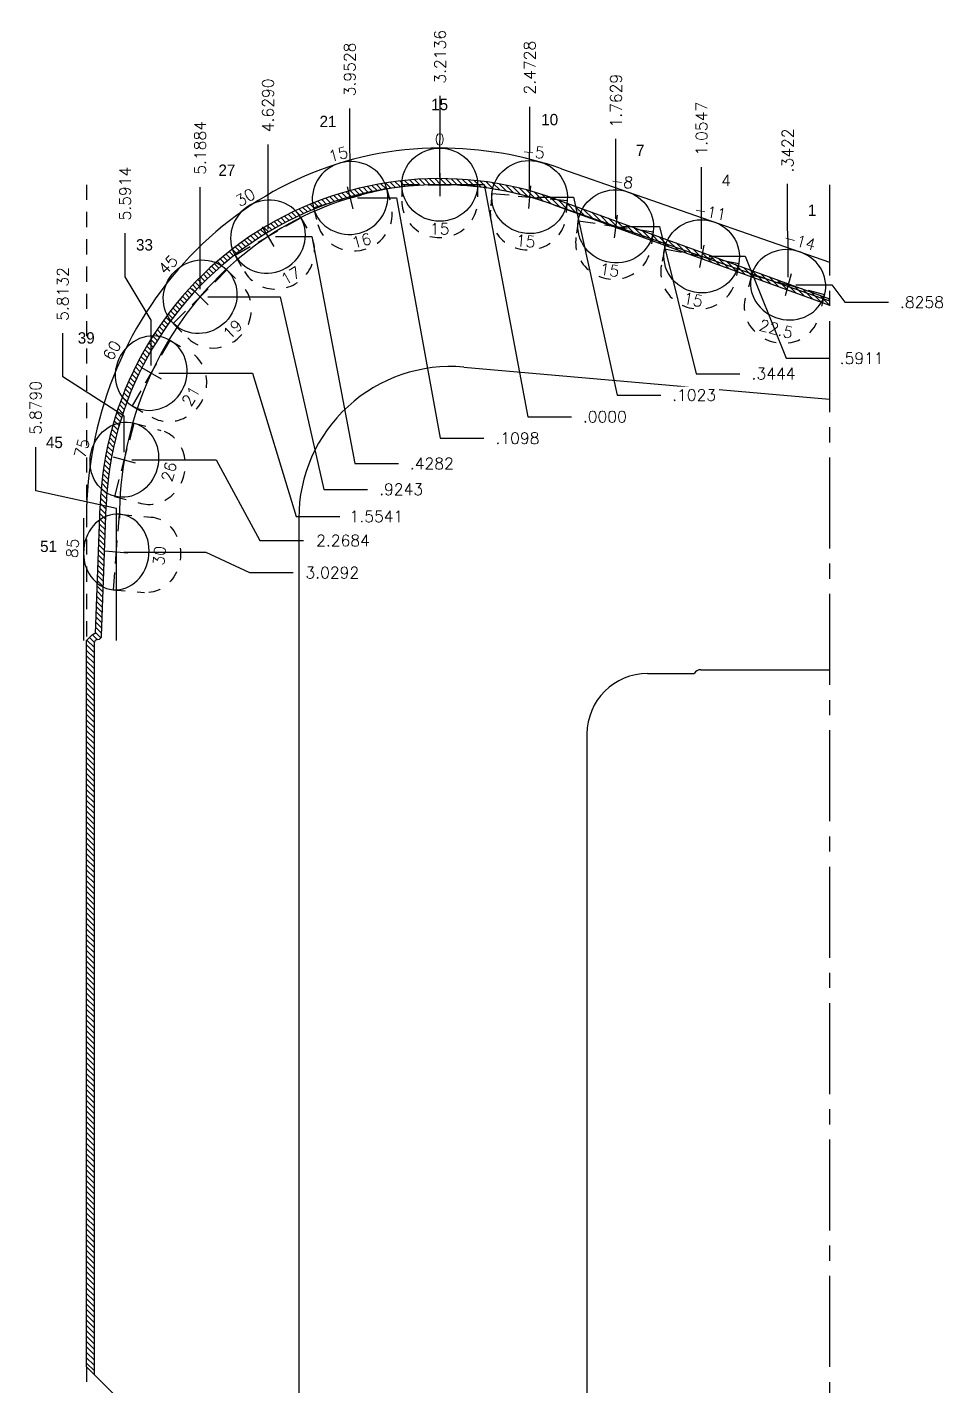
# Model space of a CAD drawing. Extents: x 129 to 184.4, y 10.4 to 28.2.
# Drawn here: x 128.98 to 136.56, y 16.85 to 28.06 of the extents above; entities that cross this region are included whole.
import ezdxf
from ezdxf.enums import TextEntityAlignment as Align

# ---------------------------------------------------------------- set-up
doc = ezdxf.new("R2010")
doc.units = 0
doc.header["$MEASUREMENT"] = 0
doc.header["$PDMODE"] = 35
doc.linetypes.add('CENTER2', pattern=[1.125, 0.75, -0.125, 0.125, -0.125])
doc.linetypes.add('HIDDEN2', pattern=[0.1875, 0.125, -0.0625])
doc.layers.get('0').update_dxf_attribs({"linetype": 'CONTINUOUS'})
doc.layers.get('Defpoints').update_dxf_attribs({"color": 10, "linetype": 'CONTINUOUS'})
doc.layers.add('Blade1', color=30, linetype='CONTINUOUS', true_color=0xff7f00)
doc.layers.add('CLine', color=5, linetype='CENTER2')
doc.layers.add('Dims', color=4, linetype='CONTINUOUS')
doc.styles.add('RomanS', font='romans')
doc.dimstyles.get("Standard").update_dxf_attribs({"dimtxt": 0.094, "dimasz": 0.18, "dimexe": 0.0625, "dimexo": 0.0625, "dimgap": 0.09, "dimtad": 0, "dimtih": 1, "dimtoh": 1, "dimdec": 4, "dimzin": 4, "dimdsep": 46, "dimtxsty": 'RomanS', "dimcen": 0.09, "dimazin": 1, "dimtfac": 1, "dimtdec": 4, "dimtofl": 0, "dimtmove": 0, "dimatfit": 1, "dimfxl": 1, "dimtfill": 1, "dimtolj": 1, "dimtzin": 0, "dimarcsym": 0})

# ---------------------------------------------------------------- blocks, each defined once
blk = doc.blocks.new('*D27')
at = {"layer": 'Defpoints', "color": 0, "transparency": 16777216}
for p in [(135.247, 26.763), (135.593, 26.757), (135.25, 25.931)]:
    blk.add_point(p, dxfattribs=at)
at = {"layer": 'Dims', "color": 0, "lineweight": -2, "transparency": 16777216}
for p, q in [((135.247, 26.403), (135.247, 26.763)), ((135.25, 26.291), (135.247, 26.403)), ((135.25, 25.993), (135.25, 26.291))]:
    blk.add_line(p, q, dxfattribs=at)
at = {"layer": 'Dims', "color": 0, "transparency": 16777216, "insert": (135.247, 27.039), "char_height": 0.094, "attachment_point": 5, "rotation": 90, "style": 'RomanS', "bg_fill": 3, "box_fill_scale": 1.25, "bg_fill_color": 256, "bg_fill_true_color": 13158600, "bg_fill_transparency": 0}
blk.add_mtext('\\A1;.3422', dxfattribs=at)
blk = doc.blocks.new('*D28')
at = {"layer": 'Defpoints', "color": 0, "transparency": 16777216}
for p in [(135.593, 26.757), (135.25, 25.931), (136.078, 25.787)]:
    blk.add_point(p, dxfattribs=at)
at = {"layer": 'Dims', "color": 0, "lineweight": -2, "transparency": 16777216}
for p, q in [((135.313, 25.931), (135.61, 25.931)), ((135.61, 25.931), (135.718, 25.787)), ((135.718, 25.787), (136.078, 25.787))]:
    blk.add_line(p, q, dxfattribs=at)
at = {"layer": 'Dims', "color": 0, "transparency": 16777216, "insert": (136.354, 25.787), "char_height": 0.094, "attachment_point": 5, "style": 'RomanS', "bg_fill": 3, "box_fill_scale": 1.25, "bg_fill_color": 256, "bg_fill_true_color": 13158600, "bg_fill_transparency": 0}
blk.add_mtext('\\A1;.8258', dxfattribs=at)
blk = doc.blocks.new('*D29')
at = {"layer": 'Defpoints', "color": 0, "transparency": 16777216}
for p in [(131.638, 27.384), (135.593, 26.757), (131.64, 26.647)]:
    blk.add_point(p, dxfattribs=at)
at = {"layer": 'Dims', "color": 0, "lineweight": -2, "transparency": 16777216}
for p, q in [((131.638, 27.024), (131.638, 27.384)), ((131.64, 27.007), (131.638, 27.024)), ((131.64, 26.709), (131.64, 27.007))]:
    blk.add_line(p, q, dxfattribs=at)
at = {"layer": 'Dims', "color": 0, "transparency": 16777216, "insert": (131.638, 27.707), "char_height": 0.094, "attachment_point": 5, "rotation": 90, "style": 'RomanS', "bg_fill": 3, "box_fill_scale": 1.25, "bg_fill_color": 256, "bg_fill_true_color": 13158600, "bg_fill_transparency": 0}
blk.add_mtext('\\A1;3.9528', dxfattribs=at)
blk = doc.blocks.new('*D30')
at = {"layer": 'Defpoints', "color": 0, "transparency": 16777216}
for p in [(135.593, 26.757), (131.64, 26.647), (132.744, 24.666)]:
    blk.add_point(p, dxfattribs=at)
at = {"layer": 'Dims', "color": 0, "lineweight": -2, "transparency": 16777216}
for p, q in [((131.702, 26.647), (132.024, 26.647)), ((132.024, 26.647), (132.384, 24.666)), ((132.384, 24.666), (132.744, 24.666))]:
    blk.add_line(p, q, dxfattribs=at)
at = {"layer": 'Dims', "color": 0, "transparency": 16777216, "insert": (133.02, 24.666), "char_height": 0.094, "attachment_point": 5, "style": 'RomanS', "bg_fill": 3, "box_fill_scale": 1.25, "bg_fill_color": 256, "bg_fill_true_color": 13158600, "bg_fill_transparency": 0}
blk.add_mtext('\\A1;.1098', dxfattribs=at)
blk = doc.blocks.new('*D31')
at = {"layer": 'Defpoints', "color": 0, "transparency": 16777216}
for p in [(130.964, 27.088), (135.593, 26.757), (130.964, 26.328)]:
    blk.add_point(p, dxfattribs=at)
at = {"layer": 'Dims', "color": 0, "lineweight": -2, "transparency": 16777216}
for p, q in [((130.964, 26.728), (130.964, 27.088)), ((130.964, 26.688), (130.964, 26.728)), ((130.964, 26.391), (130.964, 26.688))]:
    blk.add_line(p, q, dxfattribs=at)
at = {"layer": 'Dims', "color": 0, "transparency": 16777216, "insert": (130.964, 27.411), "char_height": 0.094, "attachment_point": 5, "rotation": 90, "style": 'RomanS', "bg_fill": 3, "box_fill_scale": 1.25, "bg_fill_color": 256, "bg_fill_true_color": 13158600, "bg_fill_transparency": 0}
blk.add_mtext('\\A1;4.6290', dxfattribs=at)
blk = doc.blocks.new('*D32')
at = {"layer": 'Defpoints', "color": 0, "transparency": 16777216}
for p in [(135.593, 26.757), (130.964, 26.328), (132.039, 24.457)]:
    blk.add_point(p, dxfattribs=at)
at = {"layer": 'Dims', "color": 0, "lineweight": -2, "transparency": 16777216}
for p, q in [((131.026, 26.328), (131.324, 26.328)), ((131.324, 26.328), (131.679, 24.457)), ((131.679, 24.457), (132.039, 24.457))]:
    blk.add_line(p, q, dxfattribs=at)
at = {"layer": 'Dims', "color": 0, "transparency": 16777216, "insert": (132.314, 24.457), "char_height": 0.094, "attachment_point": 5, "style": 'RomanS', "bg_fill": 3, "box_fill_scale": 1.25, "bg_fill_color": 256, "bg_fill_true_color": 13158600, "bg_fill_transparency": 0}
blk.add_mtext('\\A1;.4282', dxfattribs=at)
blk = doc.blocks.new('*D33')
at = {"layer": 'Defpoints', "color": 0, "transparency": 16777216}
for p in [(130.404, 26.735), (135.593, 26.757), (130.404, 25.832)]:
    blk.add_point(p, dxfattribs=at)
at = {"layer": 'Dims', "color": 0, "lineweight": -2, "transparency": 16777216}
blk.add_line((130.404, 25.895), (130.404, 26.735), dxfattribs=at)
at = {"layer": 'Dims', "color": 0, "transparency": 16777216, "insert": (130.404, 27.06), "char_height": 0.094, "attachment_point": 5, "rotation": 90, "style": 'RomanS', "bg_fill": 3, "box_fill_scale": 1.25, "bg_fill_color": 256, "bg_fill_true_color": 13158600, "bg_fill_transparency": 0}
blk.add_mtext('\\A1;5.1884', dxfattribs=at)
blk = doc.blocks.new('*D34')
at = {"layer": 'Defpoints', "color": 0, "transparency": 16777216}
for p in [(135.593, 26.757), (130.404, 25.832), (131.785, 24.244)]:
    blk.add_point(p, dxfattribs=at)
at = {"layer": 'Dims', "color": 0, "lineweight": -2, "transparency": 16777216}
for p, q in [((130.467, 25.832), (131.065, 25.832)), ((131.065, 25.832), (131.425, 24.244)), ((131.425, 24.244), (131.785, 24.244))]:
    blk.add_line(p, q, dxfattribs=at)
at = {"layer": 'Dims', "color": 0, "transparency": 16777216, "insert": (132.061, 24.244), "char_height": 0.094, "attachment_point": 5, "style": 'RomanS', "bg_fill": 3, "box_fill_scale": 1.25, "bg_fill_color": 256, "bg_fill_true_color": 13158600, "bg_fill_transparency": 0}
blk.add_mtext('\\A1;.9243', dxfattribs=at)
blk = doc.blocks.new('*D35')
at = {"layer": 'Defpoints', "color": 0, "transparency": 16777216}
for p in [(135.593, 26.757), (129.786, 26.358), (130.001, 25.203)]:
    blk.add_point(p, dxfattribs=at)
at = {"layer": 'Dims', "color": 0, "lineweight": -2, "transparency": 16777216}
for p, q in [((129.786, 25.998), (129.786, 26.358)), ((130.001, 25.638), (129.786, 25.998)), ((130.001, 25.265), (130.001, 25.638))]:
    blk.add_line(p, q, dxfattribs=at)
at = {"layer": 'Dims', "color": 0, "transparency": 16777216, "insert": (129.786, 26.683), "char_height": 0.094, "attachment_point": 5, "rotation": 90, "style": 'RomanS', "bg_fill": 3, "box_fill_scale": 1.25, "bg_fill_color": 256, "bg_fill_true_color": 13158600, "bg_fill_transparency": 0}
blk.add_mtext('\\A1;5.5914', dxfattribs=at)
blk = doc.blocks.new('*D36')
at = {"layer": 'Defpoints', "color": 0, "transparency": 16777216}
for p in [(135.593, 26.757), (130.001, 25.203), (131.555, 24.021)]:
    blk.add_point(p, dxfattribs=at)
at = {"layer": 'Dims', "color": 0, "lineweight": -2, "transparency": 16777216}
for p, q in [((130.064, 25.203), (130.835, 25.203)), ((130.835, 25.203), (131.195, 24.021)), ((131.195, 24.021), (131.555, 24.021))]:
    blk.add_line(p, q, dxfattribs=at)
at = {"layer": 'Dims', "color": 0, "transparency": 16777216, "insert": (131.858, 24.021), "char_height": 0.094, "attachment_point": 5, "style": 'RomanS', "bg_fill": 3, "box_fill_scale": 1.25, "bg_fill_color": 256, "bg_fill_true_color": 13158600, "bg_fill_transparency": 0}
blk.add_mtext('\\A1;1.5541', dxfattribs=at)
blk = doc.blocks.new('*D37')
at = {"layer": 'Defpoints', "color": 0, "transparency": 16777216}
for p in [(134.537, 26.902), (135.593, 26.757), (134.538, 26.166)]:
    blk.add_point(p, dxfattribs=at)
at = {"layer": 'Dims', "color": 0, "lineweight": -2, "transparency": 16777216}
for p, q in [((134.537, 26.542), (134.537, 26.902)), ((134.538, 26.526), (134.537, 26.542)), ((134.538, 26.228), (134.538, 26.526))]:
    blk.add_line(p, q, dxfattribs=at)
at = {"layer": 'Dims', "color": 0, "transparency": 16777216, "insert": (134.537, 27.218), "char_height": 0.094, "attachment_point": 5, "rotation": 90, "style": 'RomanS', "bg_fill": 3, "box_fill_scale": 1.25, "bg_fill_color": 256, "bg_fill_true_color": 13158600, "bg_fill_transparency": 0}
blk.add_mtext('\\A1;1.0547', dxfattribs=at)
blk = doc.blocks.new('*D38')
at = {"layer": 'Defpoints', "color": 0, "transparency": 16777216}
for p in [(135.593, 26.757), (134.538, 26.166), (135.594, 25.325)]:
    blk.add_point(p, dxfattribs=at)
at = {"layer": 'Dims', "color": 0, "lineweight": -2, "transparency": 16777216}
for p, q in [((134.6, 26.166), (134.898, 26.166)), ((134.898, 26.166), (135.234, 25.325)), ((135.234, 25.325), (135.594, 25.325))]:
    blk.add_line(p, q, dxfattribs=at)
at = {"layer": 'Dims', "color": 0, "transparency": 16777216, "insert": (135.857, 25.325), "char_height": 0.094, "attachment_point": 5, "style": 'RomanS', "bg_fill": 3, "box_fill_scale": 1.25, "bg_fill_color": 256, "bg_fill_true_color": 13158600, "bg_fill_transparency": 0}
blk.add_mtext('\\A1;.5911', dxfattribs=at)
blk = doc.blocks.new('*D39')
at = {"layer": 'Defpoints', "color": 0, "transparency": 16777216}
for p in [(133.832, 27.136), (135.593, 26.757), (133.83, 26.412)]:
    blk.add_point(p, dxfattribs=at)
at = {"layer": 'Dims', "color": 0, "lineweight": -2, "transparency": 16777216}
for p, q in [((133.832, 26.776), (133.832, 27.136)), ((133.83, 26.772), (133.832, 26.776)), ((133.83, 26.475), (133.83, 26.772))]:
    blk.add_line(p, q, dxfattribs=at)
at = {"layer": 'Dims', "color": 0, "transparency": 16777216, "insert": (133.832, 27.449), "char_height": 0.094, "attachment_point": 5, "rotation": 90, "style": 'RomanS', "bg_fill": 3, "box_fill_scale": 1.25, "bg_fill_color": 256, "bg_fill_true_color": 13158600, "bg_fill_transparency": 0}
blk.add_mtext('\\A1;1.7629', dxfattribs=at)
blk = doc.blocks.new('*D40')
at = {"layer": 'Defpoints', "color": 0, "transparency": 16777216}
for p in [(135.593, 26.757), (133.83, 26.412), (134.853, 25.198)]:
    blk.add_point(p, dxfattribs=at)
at = {"layer": 'Dims', "color": 0, "lineweight": -2, "transparency": 16777216}
for p, q in [((133.892, 26.412), (134.19, 26.412)), ((134.19, 26.412), (134.493, 25.198)), ((134.493, 25.198), (134.853, 25.198))]:
    blk.add_line(p, q, dxfattribs=at)
at = {"layer": 'Dims', "color": 0, "transparency": 16777216, "insert": (135.131, 25.198), "char_height": 0.094, "attachment_point": 5, "style": 'RomanS', "bg_fill": 3, "box_fill_scale": 1.25, "bg_fill_color": 256, "bg_fill_true_color": 13158600, "bg_fill_transparency": 0}
blk.add_mtext('\\A1;.3444', dxfattribs=at)
blk = doc.blocks.new('*D41')
at = {"layer": 'Defpoints', "color": 0, "transparency": 16777216}
for p in [(133.121, 27.399), (135.593, 26.757), (133.12, 26.654)]:
    blk.add_point(p, dxfattribs=at)
at = {"layer": 'Dims', "color": 0, "lineweight": -2, "transparency": 16777216}
for p, q in [((133.121, 27.039), (133.121, 27.399)), ((133.12, 27.014), (133.121, 27.039)), ((133.12, 26.717), (133.12, 27.014))]:
    blk.add_line(p, q, dxfattribs=at)
at = {"layer": 'Dims', "color": 0, "transparency": 16777216, "insert": (133.121, 27.722), "char_height": 0.094, "attachment_point": 5, "rotation": 90, "style": 'RomanS', "bg_fill": 3, "box_fill_scale": 1.25, "bg_fill_color": 256, "bg_fill_true_color": 13158600, "bg_fill_transparency": 0}
blk.add_mtext('\\A1;2.4728', dxfattribs=at)
blk = doc.blocks.new('*D42')
at = {"layer": 'Defpoints', "color": 0, "transparency": 16777216}
for p in [(135.593, 26.757), (133.12, 26.654), (134.201, 25.021)]:
    blk.add_point(p, dxfattribs=at)
at = {"layer": 'Dims', "color": 0, "lineweight": -2, "transparency": 16777216}
for p, q in [((133.182, 26.654), (133.481, 26.654)), ((133.481, 26.654), (133.841, 25.021)), ((133.841, 25.021), (134.201, 25.021))]:
    blk.add_line(p, q, dxfattribs=at)
at = {"layer": 'Dims', "color": 0, "transparency": 16777216, "insert": (134.476, 25.021), "char_height": 0.094, "attachment_point": 5, "style": 'RomanS', "bg_fill": 3, "box_fill_scale": 1.25, "bg_fill_color": 256, "bg_fill_true_color": 13158600, "bg_fill_transparency": 0}
blk.add_mtext('\\A1;.1023', dxfattribs=at)
blk = doc.blocks.new('*D43')
at = {"layer": 'Defpoints', "color": 0, "transparency": 16777216}
for p in [(132.382, 27.488), (132.379, 26.757), (135.593, 26.757)]:
    blk.add_point(p, dxfattribs=at)
at = {"layer": 'Dims', "color": 0, "lineweight": -2, "transparency": 16777216}
for p, q in [((132.382, 27.128), (132.382, 27.488)), ((132.379, 27.117), (132.382, 27.128)), ((132.379, 26.819), (132.379, 27.117))]:
    blk.add_line(p, q, dxfattribs=at)
at = {"layer": 'Dims', "color": 0, "transparency": 16777216, "insert": (132.382, 27.811), "char_height": 0.094, "attachment_point": 5, "rotation": 90, "style": 'RomanS', "bg_fill": 3, "box_fill_scale": 1.25, "bg_fill_color": 256, "bg_fill_true_color": 13158600, "bg_fill_transparency": 0}
blk.add_mtext('\\A1;3.2136', dxfattribs=at)
blk = doc.blocks.new('*D44')
at = {"layer": 'Defpoints', "color": 0, "transparency": 16777216}
for p in [(132.379, 26.757), (135.593, 26.757), (133.465, 24.843)]:
    blk.add_point(p, dxfattribs=at)
at = {"layer": 'Dims', "color": 0, "lineweight": -2, "transparency": 16777216}
for p, q in [((132.442, 26.757), (132.745, 26.757)), ((132.745, 26.757), (133.105, 24.843)), ((133.105, 24.843), (133.465, 24.843))]:
    blk.add_line(p, q, dxfattribs=at)
at = {"layer": 'Dims', "color": 0, "transparency": 16777216, "insert": (133.74, 24.843), "char_height": 0.094, "attachment_point": 5, "style": 'RomanS', "bg_fill": 3, "box_fill_scale": 1.25, "bg_fill_color": 256, "bg_fill_true_color": 13158600, "bg_fill_transparency": 0}
blk.add_mtext('\\A1;.0000', dxfattribs=at)
blk = doc.blocks.new('CMark')
at = {"layer": 'CLine'}
for p, q in [((-0.094, 0), (0.094, 0)), ((0, 0.094), (0, -0.094))]:
    blk.add_line(p, q, dxfattribs=at)
blk = doc.blocks.new('1613@15')
for p, q in [((-0.17, 0), (-0.312, 0)), ((0.171, 0), (0.312, 0))]:
    blk.add_line(p, q)
at = {"color": 8, "linetype": 'HIDDEN2', "ltscale": 0.5}
blk.add_line((-0.312, 0), (-0.312, -0.135), dxfattribs=at)
at = {"color": 8, "linetype": 'HIDDEN2', "ltscale": 0.5, "flags": 128}
blk.add_lwpolyline([(0.312, 0), (0.312, -0.135)], dxfattribs=at)
blk.add_ellipse((0, 0), major_axis=(-0.312, 0), ratio=0.965926, start_param=-3.141592653589793, end_param=3.141592653589793)
at = {"color": 8, "linetype": 'HIDDEN2', "ltscale": 0.5}
blk.add_ellipse((0, -0.135), major_axis=(-0.312, 0), ratio=0.965926, start_param=0, end_param=3.141593, dxfattribs=at)
blk.add_blockref('CMark', (0, 0))
at = {"style": 'RomanS'}
blk.add_text('15', height=0.094, dxfattribs=at).set_placement((0, -0.364), align=Align.MIDDLE_CENTER)
blk.add_attdef('ANG', text='', height=0.094, dxfattribs=at).set_placement((0, 0.298), align=Align.BOTTOM_CENTER)
blk = doc.blocks.new('1613@16')
for p, q in [((-0.17, 0), (-0.312, 0)), ((0.171, 0), (0.312, 0))]:
    blk.add_line(p, q)
at = {"color": 8, "linetype": 'HIDDEN2', "ltscale": 0.5}
blk.add_line((-0.312, 0), (-0.312, -0.143), dxfattribs=at)
at = {"color": 8, "linetype": 'HIDDEN2', "ltscale": 0.5, "flags": 128}
blk.add_lwpolyline([(0.312, 0), (0.312, -0.143)], dxfattribs=at)
at = {"extrusion": (0, 0, -1)}
blk.add_ellipse((0, 0), major_axis=(-0.312, 0), ratio=0.961248, start_param=-3.141592653589793, end_param=3.141592653589793, dxfattribs=at)
at = {"color": 8, "linetype": 'HIDDEN2', "ltscale": 0.5}
blk.add_ellipse((0, -0.143), major_axis=(0.312, 0), ratio=0.953717, start_param=3.141593, end_param=6.283185, dxfattribs=at)
blk.add_blockref('CMark', (0, 0))
at = {"style": 'RomanS'}
blk.add_text('16', height=0.094, dxfattribs=at).set_placement((0, -0.364), align=Align.MIDDLE_CENTER)
blk.add_attdef('ANG', text='', height=0.094, dxfattribs=at).set_placement((0, 0.298), align=Align.BOTTOM_CENTER)
blk = doc.blocks.new('1613@17')
for p, q in [((-0.17, 0), (-0.313, 0)), ((0.171, 0), (0.312, 0))]:
    blk.add_line(p, q)
at = {"color": 8, "linetype": 'HIDDEN2', "ltscale": 0.5}
blk.add_line((-0.313, 0), (-0.313, -0.152), dxfattribs=at)
at = {"color": 8, "linetype": 'HIDDEN2', "ltscale": 0.5, "flags": 128}
blk.add_lwpolyline([(0.312, 0), (0.312, -0.152)], dxfattribs=at)
blk.add_ellipse((0, 0), major_axis=(-0.312, 0), ratio=0.95632, start_param=3.141593, end_param=9.424778)
at = {"color": 8, "linetype": 'HIDDEN2', "ltscale": 0.5}
blk.add_ellipse((0, -0.152), major_axis=(-0.312, 0), ratio=0.95632, start_param=0, end_param=3.141593, dxfattribs=at)
blk.add_blockref('CMark', (0, 0))
at = {"style": 'RomanS'}
blk.add_text('17', height=0.094, dxfattribs=at).set_placement((0.001, -0.373), align=Align.MIDDLE_CENTER)
blk.add_attdef('ANG', text='', height=0.094, dxfattribs=at).set_placement((0, 0.298), align=Align.BOTTOM_CENTER)
blk = doc.blocks.new('1613@19')
for p, q in [((-0.17, 0), (-0.313, 0)), ((0.171, 0), (0.312, 0))]:
    blk.add_line(p, q)
at = {"color": 8, "linetype": 'HIDDEN2', "ltscale": 0.5}
blk.add_line((-0.313, 0), (-0.313, -0.169), dxfattribs=at)
at = {"color": 8, "linetype": 'HIDDEN2', "ltscale": 0.5, "flags": 128}
blk.add_lwpolyline([(0.312, 0), (0.312, -0.169)], dxfattribs=at)
at = {"extrusion": (0, 0, -1)}
blk.add_ellipse((0, 0), major_axis=(-0.312, 0), ratio=0.945519, start_param=3.141593, end_param=9.424778, dxfattribs=at)
at = {"color": 8, "linetype": 'HIDDEN2', "ltscale": 0.5}
blk.add_ellipse((0, -0.169), major_axis=(0.312, 0), ratio=0.945519, start_param=3.141593, end_param=6.283185, dxfattribs=at)
blk.add_blockref('CMark', (0, 0))
at = {"style": 'RomanS'}
blk.add_text('19', height=0.094, dxfattribs=at).set_placement((0, -0.379), align=Align.MIDDLE_CENTER)
blk.add_attdef('ANG', text='', height=0.094, dxfattribs=at).set_placement((0, 0.298), align=Align.BOTTOM_CENTER)
blk = doc.blocks.new('1613@21')
for p, q in [((-0.17, 0), (-0.313, 0)), ((0.171, 0), (0.312, 0))]:
    blk.add_line(p, q)
at = {"color": 8, "linetype": 'HIDDEN2', "ltscale": 0.5}
blk.add_line((-0.313, 0), (-0.313, -0.186), dxfattribs=at)
at = {"color": 8, "linetype": 'HIDDEN2', "ltscale": 0.5, "flags": 128}
blk.add_lwpolyline([(0.312, 0), (0.312, -0.186)], dxfattribs=at)
blk.add_ellipse((0, 0), major_axis=(-0.312, 0), ratio=0.933568, start_param=3.141593, end_param=9.424778)
at = {"color": 8, "linetype": 'HIDDEN2', "ltscale": 0.5}
blk.add_ellipse((0, -0.186), major_axis=(-0.312, 0), ratio=0.933568, start_param=0, end_param=3.141593, dxfattribs=at)
blk.add_blockref('CMark', (0, 0))
at = {"style": 'RomanS'}
blk.add_text('21', height=0.094, dxfattribs=at).set_placement((0, -0.377), align=Align.MIDDLE_CENTER)
blk.add_attdef('ANG', text='', height=0.094, dxfattribs=at).set_placement((0, 0.298), align=Align.BOTTOM_CENTER)
blk = doc.blocks.new('1613@26')
for p, q in [((-0.17, 0), (-0.313, 0)), ((0.171, 0), (0.312, 0))]:
    blk.add_line(p, q)
at = {"color": 8, "linetype": 'HIDDEN2', "ltscale": 0.5}
blk.add_line((-0.313, 0), (-0.313, -0.228), dxfattribs=at)
at = {"color": 8, "linetype": 'HIDDEN2', "ltscale": 0.5, "flags": 128}
blk.add_lwpolyline([(0.312, 0), (0.312, -0.228)], dxfattribs=at)
blk.add_ellipse((0, 0), major_axis=(-0.312, 0), ratio=0.898784, start_param=3.141593, end_param=9.424778)
at = {"color": 8, "linetype": 'HIDDEN2', "ltscale": 0.5}
blk.add_ellipse((0, -0.228), major_axis=(-0.312, 0), ratio=0.898784, start_param=0, end_param=3.141593, dxfattribs=at)
blk.add_blockref('CMark', (0, 0))
at = {"style": 'RomanS'}
blk.add_text('26', height=0.094, dxfattribs=at).set_placement((0, -0.381), align=Align.MIDDLE_CENTER)
blk.add_attdef('ANG', text='', height=0.094, dxfattribs=at).set_placement((0, 0.287), align=Align.BOTTOM_CENTER)
blk = doc.blocks.new('1613@30')
for p, q in [((-0.17, 0), (-0.312, 0)), ((0.171, 0), (0.312, 0))]:
    blk.add_line(p, q)
at = {"color": 8, "linetype": 'HIDDEN2', "ltscale": 0.5}
blk.add_line((-0.312, 0), (-0.312, -0.26), dxfattribs=at)
at = {"color": 8, "linetype": 'HIDDEN2', "ltscale": 0.5, "flags": 128}
blk.add_lwpolyline([(0.312, 0), (0.312, -0.26)], dxfattribs=at)
at = {"extrusion": (0, 0, -1)}
blk.add_ellipse((0, 0), major_axis=(-0.312, 0), ratio=0.866025, start_param=-3.141592653589793, end_param=3.141592653589793, dxfattribs=at)
at = {"color": 8, "linetype": 'HIDDEN2', "ltscale": 0.5, "extrusion": (0, 0, -1)}
blk.add_ellipse((0, -0.26), major_axis=(-0.312, 0), ratio=0.866025, start_param=3.068877, end_param=6.355901, dxfattribs=at)
blk.add_blockref('CMark', (0, 0))
at = {"style": 'RomanS'}
blk.add_text('30', height=0.094, dxfattribs=at).set_placement((0, -0.356), align=Align.MIDDLE_CENTER)
blk.add_attdef('ANG', text='', height=0.094, dxfattribs=at).set_placement((0, 0.287), align=Align.BOTTOM_CENTER)
blk = doc.blocks.new('*D59')
at = {"layer": 'Defpoints', "color": 0, "transparency": 16777216}
for p in [(135.593, 26.757), (129.272, 25.532), (129.779, 24.488)]:
    blk.add_point(p, dxfattribs=at)
at = {"layer": 'Dims', "color": 0, "lineweight": -2, "transparency": 16777216}
for p, q in [((129.272, 25.172), (129.272, 25.532)), ((129.779, 24.848), (129.272, 25.172)), ((129.779, 24.551), (129.779, 24.848))]:
    blk.add_line(p, q, dxfattribs=at)
at = {"layer": 'Dims', "color": 0, "transparency": 16777216, "insert": (129.272, 25.855), "char_height": 0.094, "attachment_point": 5, "rotation": 90, "style": 'RomanS', "bg_fill": 3, "box_fill_scale": 1.25, "bg_fill_color": 256, "bg_fill_true_color": 13158600, "bg_fill_transparency": 0}
blk.add_mtext('\\A1;5.8132', dxfattribs=at)
blk = doc.blocks.new('*D60')
at = {"layer": 'Defpoints', "color": 0, "transparency": 16777216}
for p in [(135.593, 26.757), (129.779, 24.488), (131.257, 23.822)]:
    blk.add_point(p, dxfattribs=at)
at = {"layer": 'Dims', "color": 0, "lineweight": -2, "transparency": 16777216}
for p, q in [((129.842, 24.488), (130.537, 24.488)), ((130.537, 24.488), (130.897, 23.822)), ((130.897, 23.822), (131.257, 23.822))]:
    blk.add_line(p, q, dxfattribs=at)
at = {"layer": 'Dims', "color": 0, "transparency": 16777216, "insert": (131.582, 23.822), "char_height": 0.094, "attachment_point": 5, "style": 'RomanS', "bg_fill": 3, "box_fill_scale": 1.25, "bg_fill_color": 256, "bg_fill_true_color": 13158600, "bg_fill_transparency": 0}
blk.add_mtext('\\A1;2.2684', dxfattribs=at)
blk = doc.blocks.new('*D61')
at = {"layer": 'Defpoints', "color": 0, "transparency": 16777216}
for p in [(135.593, 26.757), (129.049, 24.593), (129.714, 23.727)]:
    blk.add_point(p, dxfattribs=at)
at = {"layer": 'Dims', "color": 0, "lineweight": -2, "transparency": 16777216}
for p, q in [((129.049, 24.233), (129.049, 24.593)), ((129.714, 24.087), (129.049, 24.233)), ((129.714, 23.79), (129.714, 24.087))]:
    blk.add_line(p, q, dxfattribs=at)
at = {"layer": 'Dims', "color": 0, "transparency": 16777216, "insert": (129.049, 24.916), "char_height": 0.094, "attachment_point": 5, "rotation": 90, "style": 'RomanS', "bg_fill": 3, "box_fill_scale": 1.25, "bg_fill_color": 256, "bg_fill_true_color": 13158600, "bg_fill_transparency": 0}
blk.add_mtext('\\A1;5.8790', dxfattribs=at)
blk = doc.blocks.new('*D62')
at = {"layer": 'Defpoints', "color": 0, "transparency": 16777216}
for p in [(135.593, 26.757), (129.714, 23.727), (131.171, 23.557)]:
    blk.add_point(p, dxfattribs=at)
at = {"layer": 'Dims', "color": 0, "lineweight": -2, "transparency": 16777216}
for p, q in [((129.776, 23.727), (130.451, 23.727)), ((130.451, 23.727), (130.811, 23.557)), ((130.811, 23.557), (131.171, 23.557))]:
    blk.add_line(p, q, dxfattribs=at)
at = {"layer": 'Dims', "color": 0, "transparency": 16777216, "insert": (131.494, 23.557), "char_height": 0.094, "attachment_point": 5, "style": 'RomanS', "bg_fill": 3, "box_fill_scale": 1.25, "bg_fill_color": 256, "bg_fill_true_color": 13158600, "bg_fill_transparency": 0}
blk.add_mtext('\\A1;3.0292', dxfattribs=at)
blk = doc.blocks.new('1613@22.5')
for p, q in [((-0.17, 0), (-0.312, 0)), ((0.171, 0), (0.312, 0))]:
    blk.add_line(p, q)
at = {"color": 8, "linetype": 'HIDDEN2', "ltscale": 0.5}
blk.add_line((-0.312, 0), (-0.312, -0.178), dxfattribs=at)
at = {"color": 8, "linetype": 'HIDDEN2', "ltscale": 0.5, "flags": 128}
blk.add_lwpolyline([(0.312, 0), (0.312, -0.178)], dxfattribs=at)
at = {"extrusion": (0, 0, -1)}
blk.add_ellipse((0, 0), major_axis=(-0.312, 0), ratio=0.92388, start_param=-3.141592653589793, end_param=3.141592653589793, dxfattribs=at)
at = {"color": 8, "linetype": 'HIDDEN2', "ltscale": 0.5}
blk.add_ellipse((0, -0.199), major_axis=(0.312, 0), ratio=0.92388, start_param=3.141593, end_param=6.283185, dxfattribs=at)
blk.add_blockref('CMark', (0, 0))
at = {"style": 'RomanS'}
blk.add_text('22.5', height=0.094, dxfattribs=at).set_placement((0, -0.377), align=Align.MIDDLE_CENTER)
blk.add_attdef('ANG', text='', height=0.094, dxfattribs=at).set_placement((0, 0.298), align=Align.BOTTOM_CENTER)

msp = doc.modelspace()

# ---------------------------------------------------------------- hatches: boundary and pattern name
h = msp.add_hatch()
h.set_pattern_fill('ANSI31', color=8, scale=0.25, angle=90)
h.set_pattern_definition([(135, (99.962972, 25.50668), (-0.022097087, -0.022097087), [])])
h.paths.add_polyline_path([(129.53016, 22.97543, -0.41421356), (129.56141, 23.00668, 0.40402623), (129.59264, 23.03683), (129.62986, 24.10265, -0.50952545), (133.31874, 26.59083), (135.59266, 25.76319), (135.59266, 25.8164), (133.33585, 26.63781, 0.50952545), (129.57989, 24.10439), (129.54324, 23.05462, 0.14085858), (129.50396, 23.03288), (129.46766, 22.99658), (129.46766, 17.00738), (129.53016, 16.94488)])

# ---------------------------------------------------------------- linework, layer by layer
at = {"color": 6}
for p, q in [((133.38338, 26.88824), (135.59266, 26.11756)), ((133.28395, 26.60323), (135.59266, 25.79787)), ((129.44266, 24.00668), (129.44266, 22.99658)), ((129.71363, 24.00668), (129.71363, 22.99658))]:
    msp.add_line(p, q, dxfattribs=at)
at = {"color": 1, "linetype": 'HIDDEN2'}
for p, q in [((129.46766, 26.75668), (129.46766, 22.99658)), ((129.46766, 17.00738), (129.46766, 14.75668))]:
    msp.add_line(p, q, dxfattribs=at)
for p, q in [((133.31874, 26.59083), (135.59266, 25.76319)), ((129.59264, 23.03683), (129.62986, 24.10265)), ((129.53016, 22.97543), (129.53016, 16.94488)), ((134.53016, 22.75668), (135.59266, 22.75668)), ((134.09266, 22.72543), (134.47604, 22.72543)), ((133.59266, 22.22543), (133.59266, 16.75668)), ((129.53016, 16.94488), (130.09266, 16.38238))]:
    msp.add_line(p, q)
at = {"color": 8}
for p, q in [((133.33585, 26.63781), (135.59266, 25.8164)), ((135.59266, 25.8164), (135.59266, 25.76319)), ((132.57661, 25.25192), (135.59266, 24.98805)), ((129.54324, 23.05462), (129.57989, 24.10439)), ((131.21766, 24.00668), (131.21766, 15.73286)), ((129.50396, 23.03288), (129.46766, 22.99658)), ((129.46766, 17.00738), (129.46766, 22.99658)), ((129.46766, 17.00738), (129.53016, 16.94488))]:
    msp.add_line(p, q, dxfattribs=at)
at = {"color": 8, "lineweight": 0}
for p, q in [((129.50396, 23.03288), (129.46766, 22.99658)), ((129.46766, 22.99658), (129.46766, 17.00738)), ((129.46766, 17.00738), (129.53016, 16.94488))]:
    msp.add_line(p, q, dxfattribs=at)
at = {"color": 6}
for radius in [3.05185, 2.75]:
    msp.add_arc((132.37819, 24.00668), radius, 70.769487, 90, dxfattribs=at)
at = {"color": 8}
for centre, radius, start, end in [((132.37819, 24.00668), 2.8, 70, 178), ((132.46766, 24.00668), 1.25, 85, 180), ((129.56141, 22.97543), 0.08125, 102.928591, 135), ((129.56141, 22.97543), 0.08125, 103.342364, 135)]:
    msp.add_arc(centre, radius, start, end, dxfattribs=at)
for centre, radius, start, end in [((132.37819, 24.00668), 2.75, 70, 178), ((129.56141, 22.97543), 0.03125, 90, 180), ((129.56141, 23.03793), 0.03125, 270, 0), ((134.53016, 22.69418), 0.0625, 90, 150), ((134.09266, 22.22543), 0.5, 90, 180)]:
    msp.add_arc(centre, radius, start, end)
at = {"color": 6}
msp.add_ellipse((132.37819, 24.00668), major_axis=(0, 3.05185), ratio=0.95369139, start_param=0, end_param=1.57079633, dxfattribs=at)
at = {"layer": 'CLine'}
msp.add_line((135.59266, 26.75668), (135.59266, 14.75668), dxfattribs=at)

# ---------------------------------------------------------------- next in the draw order: dimensions: what is measured, and where the dimension line sits
at = {"layer": 'Dims'}
dim = msp.add_ordinate_dim(feature_location=(135.25045, 25.9309), offset=(-0.00301, 0.83238), dtype=1, origin=(135.59266, 26.75668), dimstyle='Standard', dxfattribs=at)
dim.commit()
dim.dimension.update_dxf_attribs({"geometry": '*D27', "text_midpoint": (135.24744, 27.03905)})

# ---------------------------------------------------------------- next in the draw order: dimensions: what is measured, and where the dimension line sits
dim = msp.add_ordinate_dim(feature_location=(135.25045, 25.9309), offset=(0.82776, -0.14423), dtype=0, origin=(135.59266, 26.75668), dimstyle='Standard', dxfattribs=at)
dim.commit()
dim.dimension.update_dxf_attribs({"geometry": '*D28', "text_midpoint": (136.35398, 25.78668)})

# ---------------------------------------------------------------- next in the draw order: dimensions: what is measured, and where the dimension line sits
dim = msp.add_ordinate_dim(feature_location=(131.63983, 26.64689), offset=(-0.00183, 0.73743), dtype=1, origin=(135.59266, 26.75668), dimstyle='Standard', dxfattribs=at)
dim.commit()
dim.dimension.update_dxf_attribs({"geometry": '*D29', "text_midpoint": (131.638, 27.70709)})

# ---------------------------------------------------------------- next in the draw order: dimensions: what is measured, and where the dimension line sits
dim = msp.add_ordinate_dim(feature_location=(131.63983, 26.64689), offset=(1.10421, -1.98093), dtype=0, origin=(135.59266, 26.75668), dimstyle='Standard', dxfattribs=at)
dim.commit()
dim.dimension.update_dxf_attribs({"geometry": '*D30', "text_midpoint": (133.0198, 24.66596)})

# ---------------------------------------------------------------- next in the draw order: dimensions: what is measured, and where the dimension line sits
dim = msp.add_ordinate_dim(feature_location=(130.96362, 26.32843), offset=(0.00088, 0.76003), dtype=1, origin=(135.59266, 26.75668), dimstyle='Standard', dxfattribs=at)
dim.commit()
dim.dimension.update_dxf_attribs({"geometry": '*D31', "text_midpoint": (130.96449, 27.41122)})

# ---------------------------------------------------------------- next in the draw order: dimensions: what is measured, and where the dimension line sits
dim = msp.add_ordinate_dim(feature_location=(130.963615, 26.328427), offset=(1.075099, -1.871275), dtype=0, origin=(135.592664, 26.756676), dimstyle='Standard', dxfattribs=at)
dim.commit()
dim.dimension.update_dxf_attribs({"geometry": '*D32', "text_midpoint": (132.314476, 24.457151)})

# ---------------------------------------------------------------- next in the draw order: dimensions: what is measured, and where the dimension line sits
dim = msp.add_ordinate_dim(feature_location=(130.40427, 25.8324), offset=(0, 0.90267), dtype=1, origin=(135.59266, 26.75668), dimstyle='Standard', dxfattribs=at)
dim.commit()
dim.dimension.update_dxf_attribs({"geometry": '*D33', "text_midpoint": (130.40427, 27.06007)})

# ---------------------------------------------------------------- next in the draw order: texts
at = {"layer": 'Blade1'}
msp.add_text('21', height=0.09375, dxfattribs=at).set_placement((131.45826, 27.2311), align=Align.CENTER)

# ---------------------------------------------------------------- next in the draw order: dimensions: what is measured, and where the dimension line sits
at = {"layer": 'Dims'}
dim = msp.add_ordinate_dim(feature_location=(130.40427, 25.8324), offset=(1.3807, -1.58823), dtype=0, origin=(135.59266, 26.75668), dimstyle='Standard', dxfattribs=at)
dim.commit()
dim.dimension.update_dxf_attribs({"geometry": '*D34', "text_midpoint": (132.06073, 24.24416)})

# ---------------------------------------------------------------- next in the draw order: dimensions: what is measured, and where the dimension line sits
dim = msp.add_ordinate_dim(feature_location=(130.00127, 25.20253), offset=(-0.2151, 1.15519), dtype=1, origin=(135.59266, 26.75668), dimstyle='Standard', dxfattribs=at)
dim.commit()
dim.dimension.update_dxf_attribs({"geometry": '*D35', "text_midpoint": (129.78617, 26.68271)})

# ---------------------------------------------------------------- next in the draw order: texts
at = {"layer": 'Blade1'}
msp.add_text('27', height=0.09375, dxfattribs=at).set_placement((130.62472, 26.82905), align=Align.CENTER)

# ---------------------------------------------------------------- next in the draw order: dimensions: what is measured, and where the dimension line sits
at = {"layer": 'Dims'}
dim = msp.add_ordinate_dim(feature_location=(130.001266, 25.202527), offset=(1.553854, -1.181491), dtype=0, origin=(135.592664, 26.756676), dimstyle='Standard', dxfattribs=at)
dim.commit()
dim.dimension.update_dxf_attribs({"geometry": '*D36', "text_midpoint": (131.85774, 24.021036)})

# ---------------------------------------------------------------- next in the draw order: block references
at = {"layer": 'Blade1'}
for name, p, rotation, values in [('1613@16', (131.63983, 26.64689), 15, {'ANG': '15'}), ('1613@17', (130.96362, 26.32843), 29.99999999999999, {'ANG': '30'}), ('1613@19', (130.40427, 25.8324), 45, {'ANG': '45'}), ('1613@21', (130.00127, 25.20253), 59.99999999999999, {'ANG': '60'}), ('1613@26', (129.77943, 24.48831), 75.00000000000001, {'ANG': '75'}), ('1613@30', (129.71363, 23.72744), 85, {'ANG': '85'})]:
    msp.add_blockref(name, p, dxfattribs=dict(at, rotation=rotation)).add_auto_attribs(values)

# ---------------------------------------------------------------- next in the draw order: dimensions: what is measured, and where the dimension line sits
at = {"layer": 'Dims'}
dim = msp.add_ordinate_dim(feature_location=(134.53792, 26.16558), offset=(-0.00074, 0.73674), dtype=1, origin=(135.59266, 26.75668), dimstyle='Standard', dxfattribs=at)
dim.commit()
dim.dimension.update_dxf_attribs({"geometry": '*D37', "text_midpoint": (134.53718, 27.21837)})

# ---------------------------------------------------------------- next in the draw order: dimensions: what is measured, and where the dimension line sits
dim = msp.add_ordinate_dim(feature_location=(134.53792, 26.16558), offset=(1.05638, -0.84038), dtype=0, origin=(135.59266, 26.75668), dimstyle='Standard', dxfattribs=at)
dim.commit()
dim.dimension.update_dxf_attribs({"geometry": '*D38', "text_midpoint": (135.85664, 25.3252)})

# ---------------------------------------------------------------- next in the draw order: dimensions: what is measured, and where the dimension line sits
dim = msp.add_ordinate_dim(feature_location=(133.82977, 26.41228), offset=(0.00201, 0.72331), dtype=1, origin=(135.59266, 26.75668), dimstyle='Standard', dxfattribs=at)
dim.commit()
dim.dimension.update_dxf_attribs({"geometry": '*D39', "text_midpoint": (133.83178, 27.4494)})

# ---------------------------------------------------------------- next in the draw order: dimensions: what is measured, and where the dimension line sits
dim = msp.add_ordinate_dim(feature_location=(133.82977, 26.41228), offset=(1.02317, -1.21386), dtype=0, origin=(135.59266, 26.75668), dimstyle='Standard', dxfattribs=at)
dim.commit()
dim.dimension.update_dxf_attribs({"geometry": '*D40', "text_midpoint": (135.13094, 25.19843)})

# ---------------------------------------------------------------- next in the draw order: dimensions: what is measured, and where the dimension line sits
dim = msp.add_ordinate_dim(feature_location=(133.119907, 26.654403), offset=(0.001395, 0.744884), dtype=1, origin=(135.592664, 26.756676), dimstyle='Standard', dxfattribs=at)
dim.commit()
dim.dimension.update_dxf_attribs({"geometry": '*D41', "text_midpoint": (133.121301, 27.722049)})

# ---------------------------------------------------------------- next in the draw order: dimensions: what is measured, and where the dimension line sits
dim = msp.add_ordinate_dim(feature_location=(133.11991, 26.6544), offset=(1.08062, -1.63346), dtype=0, origin=(135.59266, 26.75668), dimstyle='Standard', dxfattribs=at)
dim.commit()
dim.dimension.update_dxf_attribs({"geometry": '*D42', "text_midpoint": (134.47628, 25.02094)})

# ---------------------------------------------------------------- next in the draw order: dimensions: what is measured, and where the dimension line sits
dim = msp.add_ordinate_dim(feature_location=(132.37908, 26.75668), offset=(0.00325, 0.73107), dtype=1, origin=(135.59266, 26.75668), dimstyle='Standard', dxfattribs=at)
dim.commit()
dim.dimension.update_dxf_attribs({"geometry": '*D43', "text_midpoint": (132.38233, 27.8105)})

# ---------------------------------------------------------------- next in the draw order: texts
at = {"layer": 'Blade1'}
for s, p in [('15', (132.37819, 27.37103)), ('10', (133.28561, 27.24634)), ('7', (134.03208, 26.99277))]:
    msp.add_text(s, height=0.09375, dxfattribs=at).set_placement(p, align=Align.CENTER)

# ---------------------------------------------------------------- next in the draw order: dimensions: what is measured, and where the dimension line sits
at = {"layer": 'Dims'}
dim = msp.add_ordinate_dim(feature_location=(132.379078, 26.756675), offset=(1.085592, -1.913226), dtype=0, origin=(135.592664, 26.756676), dimstyle='Standard', dxfattribs=at)
dim.commit()
dim.dimension.update_dxf_attribs({"geometry": '*D44', "text_midpoint": (133.740432, 24.84345)})

# ---------------------------------------------------------------- next in the draw order: linework, layer by layer
at = {"color": 6}
msp.add_ellipse((132.37819, 24.00668), major_axis=(0, 2.75), ratio=0.95983893, start_param=0, end_param=1.57079633, dxfattribs=at)

# ---------------------------------------------------------------- next in the draw order: block references
at = {"layer": 'Blade1'}
msp.add_blockref('1613@15', (132.37908, 26.75668), dxfattribs=at).add_auto_attribs({'ANG': '0'})

# ---------------------------------------------------------------- next in the draw order: dimensions: what is measured, and where the dimension line sits
at = {"layer": 'Dims'}
dim = msp.add_ordinate_dim(feature_location=(129.77943, 24.48831), offset=(-0.50695, 1.04393), dtype=1, origin=(135.59266, 26.75668), dimstyle='Standard', dxfattribs=at)
dim.commit()
dim.dimension.update_dxf_attribs({"geometry": '*D59', "text_midpoint": (129.27248, 25.85501)})

# ---------------------------------------------------------------- next in the draw order: dimensions: what is measured, and where the dimension line sits
dim = msp.add_ordinate_dim(feature_location=(129.77943, 24.48831), offset=(1.47797, -0.6662), dtype=0, origin=(135.59266, 26.75668), dimstyle='Standard', dxfattribs=at)
dim.commit()
dim.dimension.update_dxf_attribs({"geometry": '*D60', "text_midpoint": (131.5824, 23.82211)})

# ---------------------------------------------------------------- next in the draw order: dimensions: what is measured, and where the dimension line sits
dim = msp.add_ordinate_dim(feature_location=(129.71363, 23.72744), offset=(-0.66423, 0.86538), dtype=1, origin=(135.59266, 26.75668), dimstyle='Standard', dxfattribs=at)
dim.commit()
dim.dimension.update_dxf_attribs({"geometry": '*D61', "text_midpoint": (129.0494, 24.91558)})

# ---------------------------------------------------------------- next in the draw order: texts
at = {"layer": 'Blade1'}
for s, p in [('39', (129.46533, 25.44605)), ('45', (129.20311, 24.58451)), ('51', (129.15516, 23.72744))]:
    msp.add_text(s, height=0.09375, dxfattribs=at).set_placement(p, align=Align.CENTER)

# ---------------------------------------------------------------- next in the draw order: dimensions: what is measured, and where the dimension line sits
at = {"layer": 'Dims'}
dim = msp.add_ordinate_dim(feature_location=(129.71363, 23.72744), offset=(1.45765, -0.17018), dtype=0, origin=(135.59266, 26.75668), dimstyle='Standard', dxfattribs=at)
dim.commit()
dim.dimension.update_dxf_attribs({"geometry": '*D62', "text_midpoint": (131.49405, 23.55726)})

# ---------------------------------------------------------------- next in the draw order: block references
at = {"layer": 'Blade1'}
for name, p, rotation, values in [('1613@15', (133.11991, 26.6544), 355, {'ANG': '-5'}), ('1613@15', (133.82977, 26.41228), 351.9999999999999, {'ANG': '-8'}), ('1613@15', (134.53792, 26.16558), 349, {'ANG': '-11'}), ('1613@22.5', (135.25045, 25.9309), 345, {'ANG': '-14'})]:
    msp.add_blockref(name, p, dxfattribs=dict(at, rotation=rotation)).add_auto_attribs(values)

# ---------------------------------------------------------------- next in the draw order: texts
for s, p in [('4', (134.74023, 26.74575)), ('1', (135.44847, 26.49869)), ('33', (129.9456, 26.21366))]:
    msp.add_text(s, height=0.09375, dxfattribs=at).set_placement(p, align=Align.CENTER)

doc.saveas('drawing.dxf')
